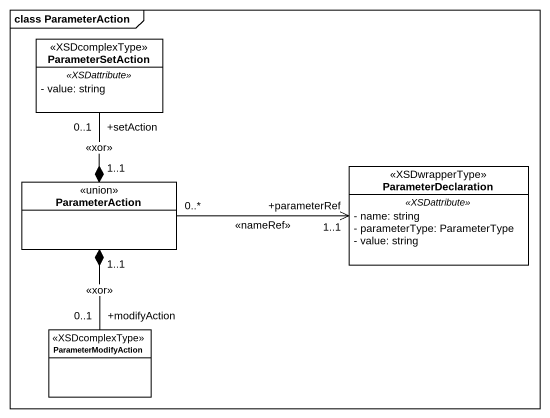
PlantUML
@startuml
mainframe class ParameterAction
hide circle
hide empty members
skinparam classAttributeIconSize 0
class ParameterSetAction <<XSDcomplexType>> {
  .. <<XSDattribute>> ..
  - value: string
}
class ParameterDeclaration <<XSDwrapperType>> {
  .. <<XSDattribute>> ..
  - name: string
  - parameterType: ParameterType
  - value: string
}
class ParameterAction <<union>>
class ParameterModifyAction <<XSDcomplexType>>
ParameterAction "1..1" *-up- "+setAction\n0..1" ParameterSetAction : <<xor>>
ParameterAction "0..*" -right-> "+parameterRef\n1..1" ParameterDeclaration : <<nameRef>>
ParameterAction "1..1" *-- "+modifyAction\n0..1" ParameterModifyAction : <<xor>>
@enduml
